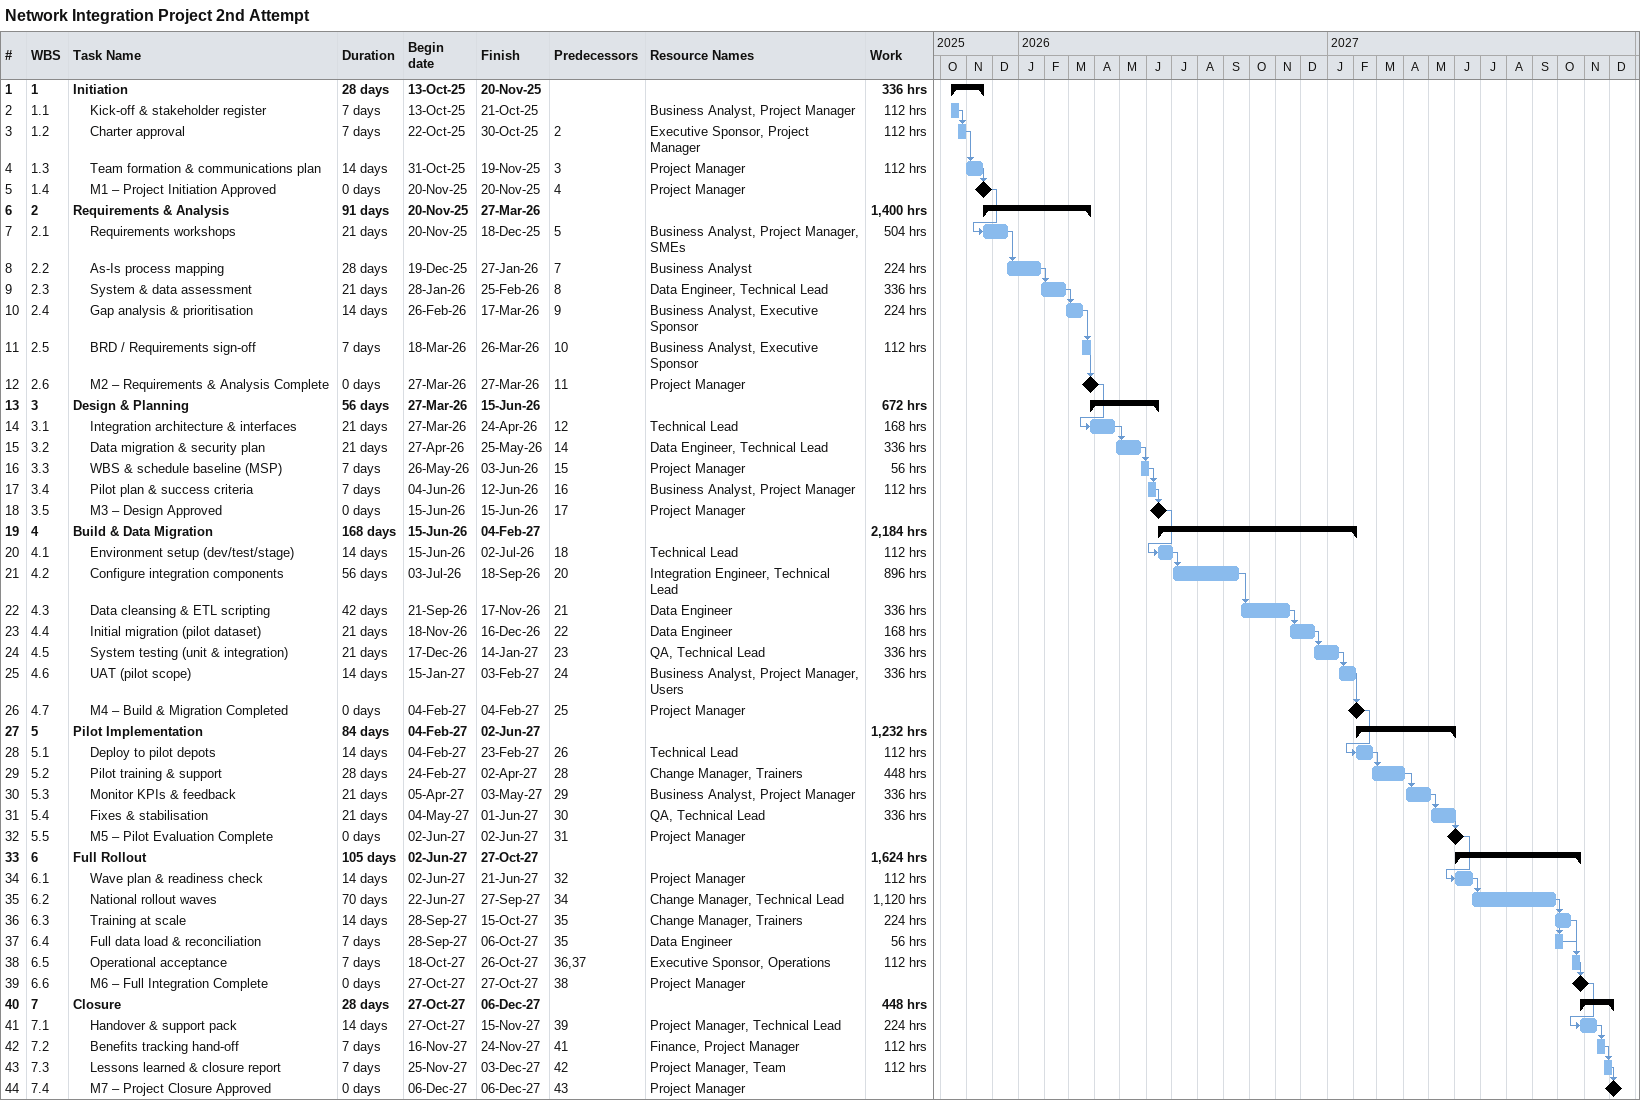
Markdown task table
Network Integration Project 2nd Attempt

| ID | WBS | Task | Duration | Start | Finish | Predecessors | Resources | Work (h) |
|---|---|---|---|---|---|---|---|---|
| 1 | 1 | **Initiation** | 28d | 2025-10-13 | 2025-11-20 |  |  | 336 |
| 2 | 1.1 | Kick-off & stakeholder register | 7d | 2025-10-13 | 2025-10-21 |  | Business Analyst, Project Manager | 112 |
| 3 | 1.2 | Charter approval | 7d | 2025-10-22 | 2025-10-30 | 2 | Executive Sponsor, Project Manager | 112 |
| 4 | 1.3 | Team formation & communications plan | 14d | 2025-10-31 | 2025-11-19 | 3 | Project Manager | 112 |
| 5 | 1.4 | M1 – Project Initiation Approved | 0d | 2025-11-20 | 2025-11-20 | 4 | Project Manager |  |
| 6 | 2 | **Requirements & Analysis** | 91d | 2025-11-20 | 2026-03-27 |  |  | 1400 |
| 7 | 2.1 | Requirements workshops | 21d | 2025-11-20 | 2025-12-18 | 5 | Business Analyst, Project Manager, SMEs | 504 |
| 8 | 2.2 | As-Is process mapping | 28d | 2025-12-19 | 2026-01-27 | 7 | Business Analyst | 224 |
| 9 | 2.3 | System & data assessment | 21d | 2026-01-28 | 2026-02-25 | 8 | Data Engineer, Technical Lead | 336 |
| 10 | 2.4 | Gap analysis & prioritisation | 14d | 2026-02-26 | 2026-03-17 | 9 | Business Analyst, Executive Sponsor | 224 |
| 11 | 2.5 | BRD / Requirements sign-off | 7d | 2026-03-18 | 2026-03-26 | 10 | Business Analyst, Executive Sponsor | 112 |
| 12 | 2.6 | M2 – Requirements & Analysis Complete | 0d | 2026-03-27 | 2026-03-27 | 11 | Project Manager |  |
| 13 | 3 | **Design & Planning** | 56d | 2026-03-27 | 2026-06-15 |  |  | 672 |
| 14 | 3.1 | Integration architecture & interfaces | 21d | 2026-03-27 | 2026-04-24 | 12 | Technical Lead | 168 |
| 15 | 3.2 | Data migration & security plan | 21d | 2026-04-27 | 2026-05-25 | 14 | Data Engineer, Technical Lead | 336 |
| 16 | 3.3 | WBS & schedule baseline (MSP) | 7d | 2026-05-26 | 2026-06-03 | 15 | Project Manager | 56 |
| 17 | 3.4 | Pilot plan & success criteria | 7d | 2026-06-04 | 2026-06-12 | 16 | Business Analyst, Project Manager | 112 |
| 18 | 3.5 | M3 – Design Approved | 0d | 2026-06-15 | 2026-06-15 | 17 | Project Manager |  |
| 19 | 4 | **Build & Data Migration** | 168d | 2026-06-15 | 2027-02-04 |  |  | 2184 |
| 20 | 4.1 | Environment setup (dev/test/stage) | 14d | 2026-06-15 | 2026-07-02 | 18 | Technical Lead | 112 |
| 21 | 4.2 | Configure integration components | 56d | 2026-07-03 | 2026-09-18 | 20 | Integration Engineer, Technical Lead | 896 |
| 22 | 4.3 | Data cleansing & ETL scripting | 42d | 2026-09-21 | 2026-11-17 | 21 | Data Engineer | 336 |
| 23 | 4.4 | Initial migration (pilot dataset) | 21d | 2026-11-18 | 2026-12-16 | 22 | Data Engineer | 168 |
| 24 | 4.5 | System testing (unit & integration) | 21d | 2026-12-17 | 2027-01-14 | 23 | QA, Technical Lead | 336 |
| 25 | 4.6 | UAT (pilot scope) | 14d | 2027-01-15 | 2027-02-03 | 24 | Business Analyst, Project Manager, Users | 336 |
| 26 | 4.7 | M4 – Build & Migration Completed | 0d | 2027-02-04 | 2027-02-04 | 25 | Project Manager |  |
| 27 | 5 | **Pilot Implementation** | 84d | 2027-02-04 | 2027-06-02 |  |  | 1232 |
| 28 | 5.1 | Deploy to pilot depots | 14d | 2027-02-04 | 2027-02-23 | 26 | Technical Lead | 112 |
| 29 | 5.2 | Pilot training & support | 28d | 2027-02-24 | 2027-04-02 | 28 | Change Manager, Trainers | 448 |
| 30 | 5.3 | Monitor KPIs & feedback | 21d | 2027-04-05 | 2027-05-03 | 29 | Business Analyst, Project Manager | 336 |
| 31 | 5.4 | Fixes & stabilisation | 21d | 2027-05-04 | 2027-06-01 | 30 | QA, Technical Lead | 336 |
| 32 | 5.5 | M5 – Pilot Evaluation Complete | 0d | 2027-06-02 | 2027-06-02 | 31 | Project Manager |  |
| 33 | 6 | **Full Rollout** | 105d | 2027-06-02 | 2027-10-27 |  |  | 1624 |
| 34 | 6.1 | Wave plan & readiness check | 14d | 2027-06-02 | 2027-06-21 | 32 | Project Manager | 112 |
| 35 | 6.2 | National rollout waves | 70d | 2027-06-22 | 2027-09-27 | 34 | Change Manager, Technical Lead | 1120 |
| 36 | 6.3 | Training at scale | 14d | 2027-09-28 | 2027-10-15 | 35 | Change Manager, Trainers | 224 |
| 37 | 6.4 | Full data load & reconciliation | 7d | 2027-09-28 | 2027-10-06 | 35 | Data Engineer | 56 |
| 38 | 6.5 | Operational acceptance | 7d | 2027-10-18 | 2027-10-26 | 36, 37 | Executive Sponsor, Operations | 112 |
| 39 | 6.6 | M6 – Full Integration Complete | 0d | 2027-10-27 | 2027-10-27 | 38 | Project Manager |  |
| 40 | 7 | **Closure** | 28d | 2027-10-27 | 2027-12-06 |  |  | 448 |
| 41 | 7.1 | Handover & support pack | 14d | 2027-10-27 | 2027-11-15 | 39 | Project Manager, Technical Lead | 224 |
| 42 | 7.2 | Benefits tracking hand-off | 7d | 2027-11-16 | 2027-11-24 | 41 | Finance, Project Manager | 112 |
| 43 | 7.3 | Lessons learned & closure report | 7d | 2027-11-25 | 2027-12-03 | 42 | Project Manager, Team | 112 |
| 44 | 7.4 | M7 – Project Closure Approved | 0d | 2027-12-06 | 2027-12-06 | 43 | Project Manager |  |
